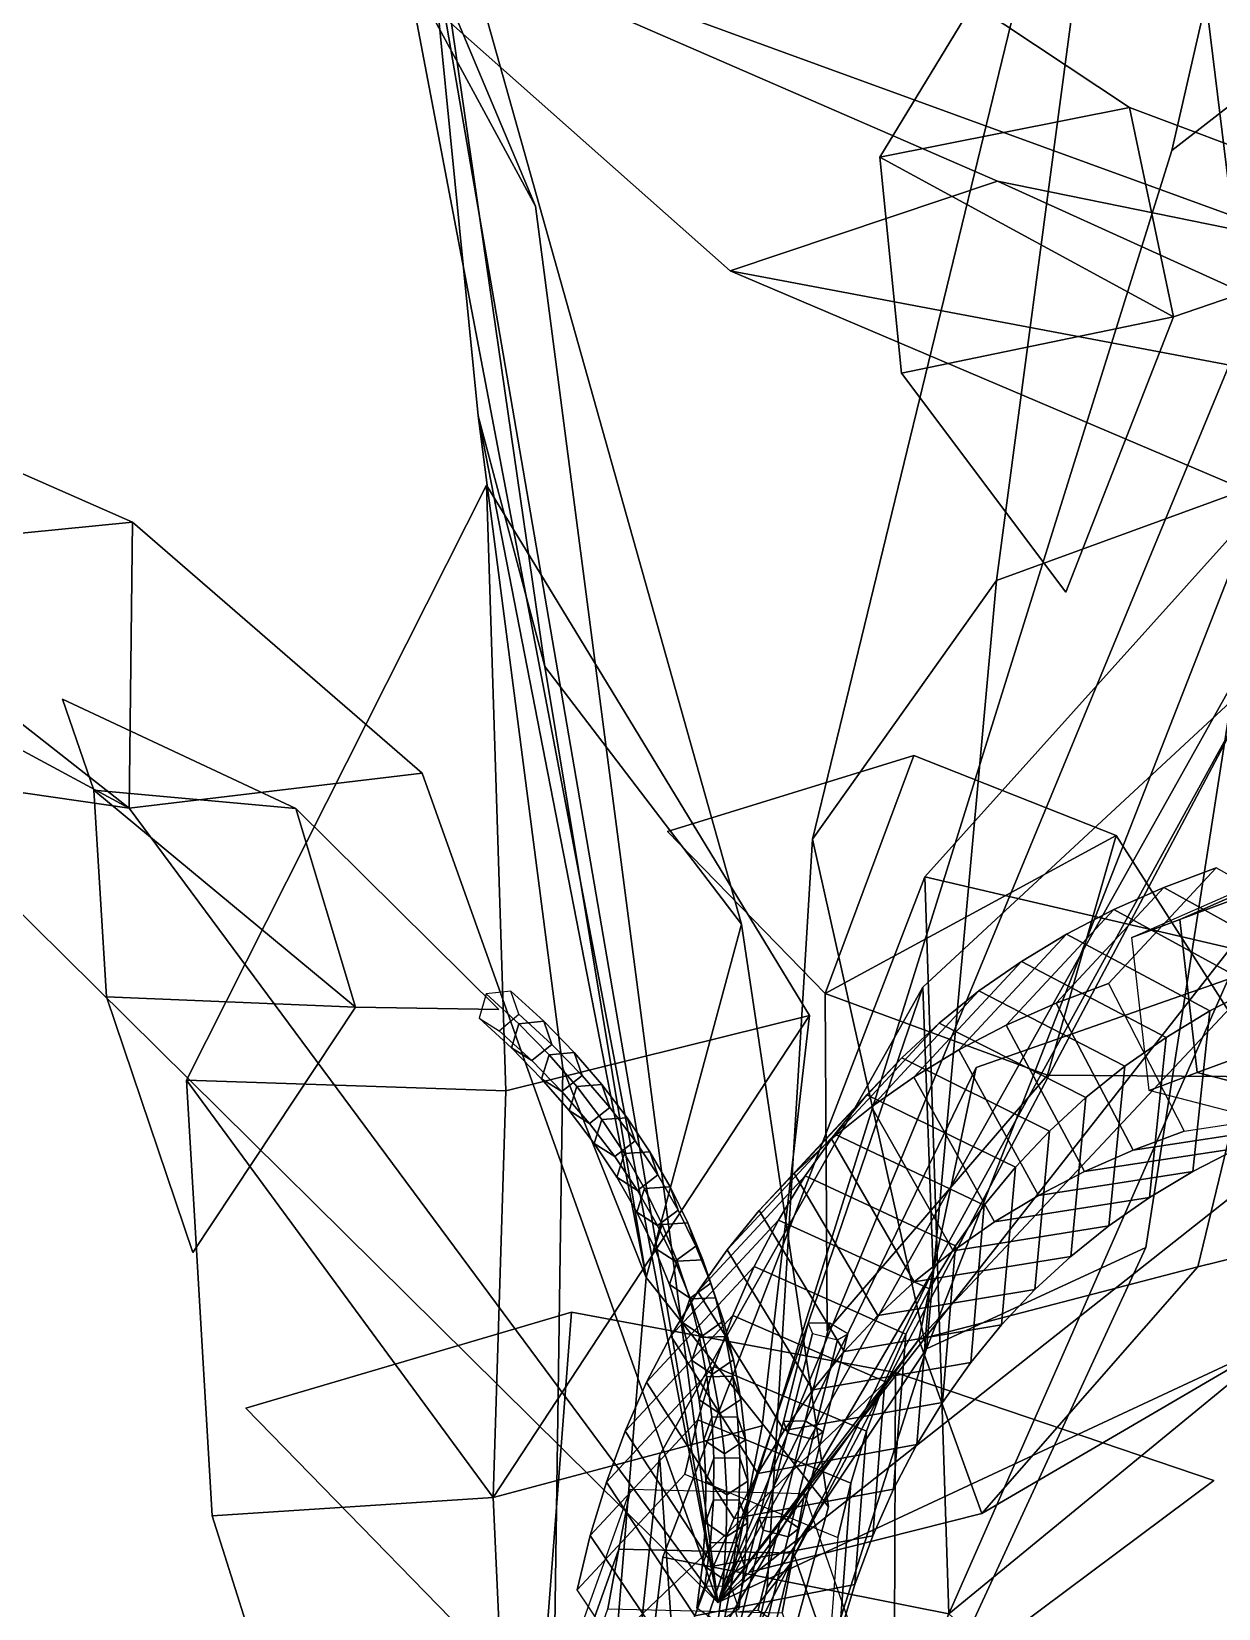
# Model space of a CAD drawing. Header units: metres. Extents: x -366 to 149, y -229 to 234.
# Drawn here: x -35.89 to -17.4, y 2.64 to 27.22 of the extents above; entities that cross this region are included whole.
import ezdxf

# ---------------------------------------------------------------- set-up
doc = ezdxf.new("R2010")
doc.units = ezdxf.units.M

msp = doc.modelspace()

# ---------------------------------------------------------------- linework, layer by layer
at = {"layer": 'coral-li_Intrnd', "color": 3}
for points in [[(-15.9591, 14.2786, 434.8127), (-15.2111, 14.5579, 436.7213), (-17.2511, 13.6602, 437.6522), (-17.9991, 13.3809, 435.7436)], [(-16.707, 13.9993, 432.9041), (-15.9591, 14.2786, 434.8127), (-17.9991, 13.3809, 435.7436), (-18.7471, 13.1015, 433.8351)], [(-18.2509, 13.8795, 431.0791), (-17.4349, 14.1848, 433.1622), (-19.1112, 12.3807, 434.0833), (-19.9273, 12.07551, 432.0001)], [(-16.055, 12.6621, 430.4622), (-15.2603, 12.9587, 432.4894), (-17.4349, 14.1848, 433.1622), (-18.2509, 13.8795, 431.0791)], [(-19.02907, 13.5348, 428.9875), (-18.2509, 13.8795, 431.0791), (-19.9273, 12.07551, 432.0001), (-20.7054, 11.7307, 429.9086)], [(-16.8127, 12.3271, 428.4268), (-16.055, 12.6621, 430.4622), (-18.2509, 13.8795, 431.0791), (-19.02907, 13.5348, 428.9875)], [(-19.7687, 13.1507, 426.8889), (-19.02907, 13.5348, 428.9875), (-20.7054, 11.7307, 429.9086), (-21.445, 11.3466, 427.81)], [(-17.5331, 11.9538, 426.3845), (-16.8127, 12.3271, 428.4268), (-19.02907, 13.5348, 428.9875), (-19.7687, 13.1507, 426.8889)], [(-17.9991, 13.3809, 435.7436), (-17.2511, 13.6602, 437.6522), (-16.9853, 11.272, 437.8976), (-17.7333, 10.9926, 435.989)], [(-18.7471, 13.1015, 433.8351), (-17.9991, 13.3809, 435.7436), (-17.7333, 10.9926, 435.989), (-18.4813, 10.7133, 434.0804)], [(-20.4695, 12.7275, 424.7845), (-19.7687, 13.1507, 426.8889), (-21.445, 11.3466, 427.81), (-22.1458, 10.9234, 425.7056)], [(-18.2156, 11.5425, 424.3365), (-17.5331, 11.9538, 426.3845), (-19.7687, 13.1507, 426.8889), (-20.4695, 12.7275, 424.7845)], [(-21.131, 12.2655, 422.6756), (-20.4695, 12.7275, 424.7845), (-22.1458, 10.9234, 425.7056), (-22.8073, 10.4615, 423.5966)], [(-18.8599, 11.09344, 422.2841), (-18.2156, 11.5425, 424.3365), (-20.4695, 12.7275, 424.7845), (-21.131, 12.2655, 422.6756)], [(-19.9273, 12.07551, 432.0001), (-19.1112, 12.3807, 434.0833), (-17.9323, 10.08308, 433.9575), (-18.727, 9.7865, 431.9302)], [(-17.8012, 9.4513, 426.9766), (-17.09275, 9.8179, 428.9843), (-16.8127, 12.3271, 428.4268), (-17.5331, 11.9538, 426.3845)], [(-21.7528, 11.765, 420.5634), (-21.131, 12.2655, 422.6756), (-22.8073, 10.4615, 423.5966), (-23.4292, 9.9609, 421.4844)], [(-19.4656, 10.6068, 420.2285), (-18.8599, 11.09344, 422.2841), (-21.131, 12.2655, 422.6756), (-21.7528, 11.765, 420.5634)], [(-20.7054, 11.7307, 429.9086), (-19.9273, 12.07551, 432.0001), (-18.727, 9.7865, 431.9302), (-19.4847, 9.4515, 429.8948)], [(-18.4725, 9.04731, 424.9633), (-17.8012, 9.4513, 426.9766), (-17.5331, 11.9538, 426.3845), (-18.2156, 11.5425, 424.3365)], [(-22.3346, 11.2262, 418.4491), (-21.7528, 11.765, 420.5634), (-23.4292, 9.9609, 421.4844), (-24.01099, 9.4222, 419.3701)], [(-20.03238, 10.08298, 418.1709), (-19.4656, 10.6068, 420.2285), (-21.7528, 11.765, 420.5634), (-22.3346, 11.2262, 418.4491)], [(-21.445, 11.3466, 427.81), (-20.7054, 11.7307, 429.9086), (-19.4847, 9.4515, 429.8948), (-20.2051, 9.07822, 427.8525)], [(-22.1458, 10.9234, 425.7056), (-21.445, 11.3466, 427.81), (-20.2051, 9.07822, 427.8525), (-20.8876, 8.6669, 425.8046)], [(-19.1063, 8.6061, 422.9457), (-18.4725, 9.04731, 424.9633), (-18.2156, 11.5425, 424.3365), (-18.8599, 11.09344, 422.2841)], [(-22.876, 10.6495, 416.3342), (-22.3346, 11.2262, 418.4491), (-24.01099, 9.4222, 419.3701), (-24.5523, 8.8455, 417.2552)], [(-20.5597, 9.5222, 416.1126), (-20.03238, 10.08298, 418.1709), (-22.3346, 11.2262, 418.4491), (-22.876, 10.6495, 416.3342)], [(-19.7021, 8.128, 420.9249), (-19.1063, 8.6061, 422.9457), (-18.8599, 11.09344, 422.2841), (-19.4656, 10.6068, 420.2285)], [(-17.7333, 10.9926, 435.989), (-16.9853, 11.272, 437.8976), (-14.7357, 10.6902, 437.101), (-15.4837, 10.4109, 435.1925)], [(-22.8073, 10.4615, 423.5966), (-22.1458, 10.9234, 425.7056), (-20.8876, 8.6669, 425.8046), (-21.5319, 8.2178, 423.7522)], [(-18.4813, 10.7133, 434.0804), (-17.7333, 10.9926, 435.989), (-15.4837, 10.4109, 435.1925), (-16.2317, 10.1316, 433.2839)], [(-23.3766, 10.0353, 414.2198), (-22.876, 10.6495, 416.3342), (-24.5523, 8.8455, 417.2552), (-25.053, 8.2312, 415.1407)], [(-21.04753, 8.9249, 414.0548), (-20.5597, 9.5222, 416.1126), (-22.876, 10.6495, 416.3342), (-23.3766, 10.0353, 414.2198)], [(-20.2595, 7.6133, 418.9021), (-19.7021, 8.128, 420.9249), (-19.4656, 10.6068, 420.2285), (-20.03238, 10.08298, 418.1709)], [(-23.4292, 9.9609, 421.4844), (-22.8073, 10.4615, 423.5966), (-21.5319, 8.2178, 423.7522), (-22.1376, 7.7311, 421.6966)], [(-18.727, 9.7865, 431.9302), (-17.9323, 10.08308, 433.9575), (-15.5659, 10.4382, 432.9781), (-16.3475, 10.147, 430.9852)], [(-20.7783, 7.06244, 416.8786), (-20.2595, 7.6133, 418.9021), (-20.03238, 10.08298, 418.1709), (-20.5597, 9.5222, 416.1126)], [(-19.4847, 9.4515, 429.8948), (-18.727, 9.7865, 431.9302), (-16.3475, 10.147, 430.9852), (-17.09275, 9.8179, 428.9843)], [(-23.8362, 9.3838, 412.1071), (-23.3766, 10.0353, 414.2198), (-25.053, 8.2312, 415.1407), (-25.5125, 7.5797, 413.0281)], [(-24.01099, 9.4222, 419.3701), (-23.4292, 9.9609, 421.4844), (-22.1376, 7.7311, 421.6966), (-22.7043, 7.2073, 419.639)], [(-21.4953, 8.2913, 411.9988), (-21.04753, 8.9249, 414.0548), (-23.3766, 10.0353, 414.2198), (-23.8362, 9.3838, 412.1071)], [(-20.2051, 9.07822, 427.8525), (-19.4847, 9.4515, 429.8948), (-17.09275, 9.8179, 428.9843), (-17.8012, 9.4513, 426.9766)], [(-24.2545, 8.6955, 409.9976), (-23.8362, 9.3838, 412.1071), (-25.5125, 7.5797, 413.0281), (-25.9308, 6.8914, 410.9186)], [(-24.5523, 8.8455, 417.2552), (-24.01099, 9.4222, 419.3701), (-22.7043, 7.2073, 419.639), (-23.2317, 6.6466, 417.5807)], [(-21.9029, 7.622, 409.9457), (-21.4953, 8.2913, 411.9988), (-23.8362, 9.3838, 412.1071), (-24.2545, 8.6955, 409.9976)], [(-21.2582, 6.4755, 414.8556), (-20.7783, 7.06244, 416.8786), (-20.5597, 9.5222, 416.1126), (-21.04753, 8.9249, 414.0548)], [(-20.8876, 8.6669, 425.8046), (-20.2051, 9.07822, 427.8525), (-17.8012, 9.4513, 426.9766), (-18.4725, 9.04731, 424.9633)], [(-21.6988, 5.853, 412.8343), (-21.2582, 6.4755, 414.8556), (-21.04753, 8.9249, 414.0548), (-21.4953, 8.2913, 411.9988)], [(-21.5319, 8.2178, 423.7522), (-20.8876, 8.6669, 425.8046), (-18.4725, 9.04731, 424.9633), (-19.1063, 8.6061, 422.9457)], [(-24.6312, 7.9708, 407.8925), (-24.2545, 8.6955, 409.9976), (-25.9308, 6.8914, 410.9186), (-26.3076, 6.1668, 408.8135)], [(-25.053, 8.2312, 415.1407), (-24.5523, 8.8455, 417.2552), (-23.2317, 6.6466, 417.5807), (-23.7195, 6.04928, 415.5229)], [(-22.2701, 6.9172, 407.8969), (-21.9029, 7.622, 409.9457), (-24.2545, 8.6955, 409.9976), (-24.6312, 7.9708, 407.8925)], [(-22.1376, 7.7311, 421.6966), (-21.5319, 8.2178, 423.7522), (-19.1063, 8.6061, 422.9457), (-19.7021, 8.128, 420.9249)], [(-25.5125, 7.5797, 413.0281), (-25.053, 8.2312, 415.1407), (-23.7195, 6.04928, 415.5229), (-24.1673, 5.4157, 413.4669)], [(-22.7043, 7.2073, 419.639), (-22.1376, 7.7311, 421.6966), (-19.7021, 8.128, 420.9249), (-20.2595, 7.6133, 418.9021)], [(-22.09989, 5.1952, 410.816), (-21.6988, 5.853, 412.8343), (-21.4953, 8.2913, 411.9988), (-21.9029, 7.622, 409.9457)], [(-24.9662, 7.2102, 405.7929), (-24.6312, 7.9708, 407.8925), (-26.3076, 6.1668, 408.8135), (-26.6425, 5.4061, 406.714)], [(-22.5966, 6.1774, 405.8535), (-22.2701, 6.9172, 407.8969), (-24.6312, 7.9708, 407.8925), (-24.9662, 7.2102, 405.7929)], [(-22.4612, 4.5027, 408.8018), (-22.09989, 5.1952, 410.816), (-21.9029, 7.622, 409.9457), (-22.2701, 6.9172, 407.8969)], [(-25.9308, 6.8914, 410.9186), (-25.5125, 7.5797, 413.0281), (-24.1673, 5.4157, 413.4669), (-24.575, 4.7463, 411.4138)], [(-23.2317, 6.6466, 417.5807), (-22.7043, 7.2073, 419.639), (-20.2595, 7.6133, 418.9021), (-20.7783, 7.06244, 416.8786)], [(-25.2591, 6.4141, 403.7003), (-24.9662, 7.2102, 405.7929), (-26.6425, 5.4061, 406.714), (-26.9354, 4.61, 404.6213)], [(-22.8823, 5.403, 403.8169), (-22.5966, 6.1774, 405.8535), (-24.9662, 7.2102, 405.7929), (-25.2591, 6.4141, 403.7003)], [(-26.3076, 6.1668, 408.8135), (-25.9308, 6.8914, 410.9186), (-24.575, 4.7463, 411.4138), (-24.9421, 4.0416, 409.365)], [(-23.7195, 6.04928, 415.5229), (-23.2317, 6.6466, 417.5807), (-20.7783, 7.06244, 416.8786), (-21.2582, 6.4755, 414.8556)], [(-22.7825, 3.7757, 406.7929), (-22.4612, 4.5027, 408.8018), (-22.2701, 6.9172, 407.8969), (-22.5966, 6.1774, 405.8535)], [(-25.5099, 5.5829, 401.6159), (-25.2591, 6.4141, 403.7003), (-26.9354, 4.61, 404.6213), (-27.1862, 3.7788, 402.5369)], [(-23.1269, 4.5946, 401.7881), (-22.8823, 5.403, 403.8169), (-25.2591, 6.4141, 403.7003), (-25.5099, 5.5829, 401.6159)], [(-24.1673, 5.4157, 413.4669), (-23.7195, 6.04928, 415.5229), (-21.2582, 6.4755, 414.8556), (-21.6988, 5.853, 412.8343)], [(-26.6425, 5.4061, 406.714), (-26.3076, 6.1668, 408.8135), (-24.9421, 4.0416, 409.365), (-25.2686, 3.3018, 407.3216)], [(-23.06369, 3.01478, 404.7906), (-22.7825, 3.7757, 406.7929), (-22.5966, 6.1774, 405.8535), (-22.8823, 5.403, 403.8169)], [(-24.575, 4.7463, 411.4138), (-24.1673, 5.4157, 413.4669), (-21.6988, 5.853, 412.8343), (-22.09989, 5.1952, 410.816)], [(-25.7147, 4.7342, 399.5807), (-25.5099, 5.5829, 401.6159), (-27.1862, 3.7788, 402.5369), (-27.391, 2.9302, 400.5017)], [(-23.3317, 3.7459, 399.753), (-23.1269, 4.5946, 401.7881), (-25.5099, 5.5829, 401.6159), (-25.7147, 4.7342, 399.5807)], [(-26.9354, 4.61, 404.6213), (-26.6425, 5.4061, 406.714), (-25.2686, 3.3018, 407.3216), (-25.5543, 2.5274, 405.285)], [(-24.9421, 4.0416, 409.365), (-24.575, 4.7463, 411.4138), (-22.09989, 5.1952, 410.816), (-22.4612, 4.5027, 408.8018)], [(-23.3045, 2.2203, 402.7961), (-23.06369, 3.01478, 404.7906), (-22.8823, 5.403, 403.8169), (-23.1269, 4.5946, 401.7881)], [(-26.7382, 3.5673, 397.5726), (-26.5663, 4.4964, 399.7054), (-27.403, 2.1457, 400.7968), (-27.5749, 1.2166, 398.664)], [(-27.1862, 3.7788, 402.5369), (-26.9354, 4.61, 404.6213), (-25.5543, 2.5274, 405.285), (-25.7989, 1.719, 403.2562)], [(-24.02216, 3.5019, 397.3821), (-23.8502, 4.431, 399.5149), (-26.5663, 4.4964, 399.7054), (-26.7382, 3.5673, 397.5726)], [(-25.2686, 3.3018, 407.3216), (-24.9421, 4.0416, 409.365), (-22.4612, 4.5027, 408.8018), (-22.7825, 3.7757, 406.7929)], [(-23.1724, 1.0609, 398.377), (-23.00058, 1.9899, 400.5098), (-23.8502, 4.431, 399.5149), (-24.02216, 3.5019, 397.3821)], [(-23.5093, 1.3716, 400.761), (-23.3045, 2.2203, 402.7961), (-23.1269, 4.5946, 401.7881), (-23.3317, 3.7459, 399.753)], [(-27.391, 2.9302, 400.5017), (-27.1862, 3.7788, 402.5369), (-25.7989, 1.719, 403.2562), (-26.00375, 0.8703, 401.221)], [(-25.5543, 2.5274, 405.285), (-25.2686, 3.3018, 407.3216), (-22.7825, 3.7757, 406.7929), (-23.06369, 3.01478, 404.7906)], [(-26.9101, 2.6382, 395.4398), (-26.7382, 3.5673, 397.5726), (-27.5749, 1.2166, 398.664), (-27.7468, 0.2875, 396.5313)], [(-24.194, 2.5728, 395.2494), (-24.02216, 3.5019, 397.3821), (-26.7382, 3.5673, 397.5726), (-26.9101, 2.6382, 395.4398)], [(-23.3444, 0.1318, 396.2442), (-23.1724, 1.0609, 398.377), (-24.02216, 3.5019, 397.3821), (-24.194, 2.5728, 395.2494)], [(-25.7989, 1.719, 403.2562), (-25.5543, 2.5274, 405.285), (-23.06369, 3.01478, 404.7906), (-23.3045, 2.2203, 402.7961)]]:
    msp.add_3dface(points, dxfattribs=at)
at = {"layer": 'coral-li_Leaf', "color": 3}
for points in [[(-21.2236, 27.649, 263.356), (-22.6748, 25.2619, 267.5903), (-18.7849, 26.03653, 266.9818)], [(-21.2236, 27.649, 263.356), (-18.7849, 26.03653, 266.9818), (-22.6748, 25.2619, 267.5903)], [(-18.7849, 26.03653, 266.9818), (-22.6748, 25.2619, 267.5903), (-18.09978, 22.7733, 268.6992)], [(-18.7849, 26.03653, 266.9818), (-18.09978, 22.7733, 268.6992), (-22.6748, 25.2619, 267.5903)], [(-18.7849, 26.03653, 266.9818), (-18.09978, 22.7733, 268.6992), (-13.9142, 24.2087, 265.5292)], [(-18.7849, 26.03653, 266.9818), (-13.9142, 24.2087, 265.5292), (-18.09978, 22.7733, 268.6992)], [(-18.09978, 22.7733, 268.6992), (-22.6748, 25.2619, 267.5903), (-22.3358, 21.8928, 268.4518)], [(-18.09978, 22.7733, 268.6992), (-22.3358, 21.8928, 268.4518), (-22.6748, 25.2619, 267.5903)], [(-22.3358, 21.8928, 268.4518), (-19.7761, 18.483, 267.8217), (-18.09978, 22.7733, 268.6992)], [(-22.3358, 21.8928, 268.4518), (-18.09978, 22.7733, 268.6992), (-19.7761, 18.483, 267.8217)], [(-35.4057, 16.8151, 426.6384), (-34.9186, 15.3957, 431.4886), (-31.7721, 15.1104, 429.0093)], [(-35.4057, 16.8151, 426.6384), (-31.7721, 15.1104, 429.0093), (-34.9186, 15.3957, 431.4886)], [(-22.1428, 15.9362, 383.5222), (-25.9848, 14.7535, 382.1427), (-23.5246, 12.2273, 385.1335)], [(-22.1428, 15.9362, 383.5222), (-23.5246, 12.2273, 385.1335), (-25.9848, 14.7535, 382.1427)], [(-23.5246, 12.2273, 385.1335), (-18.9925, 14.6879, 384.1454), (-22.1428, 15.9362, 383.5222)], [(-23.5246, 12.2273, 385.1335), (-22.1428, 15.9362, 383.5222), (-18.9925, 14.6879, 384.1454)], [(-30.8407, 12.01308, 430.9145), (-34.9186, 15.3957, 431.4886), (-34.724, 12.1761, 432.8395)], [(-30.8407, 12.01308, 430.9145), (-34.724, 12.1761, 432.8395), (-34.9186, 15.3957, 431.4886)], [(-31.7721, 15.1104, 429.0093), (-34.9186, 15.3957, 431.4886), (-30.8407, 12.01308, 430.9145)], [(-31.7721, 15.1104, 429.0093), (-30.8407, 12.01308, 430.9145), (-34.9186, 15.3957, 431.4886)], [(-31.7721, 15.1104, 429.0093), (-30.8407, 12.01308, 430.9145), (-28.6084, 11.9758, 425.9453)], [(-31.7721, 15.1104, 429.0093), (-28.6084, 11.9758, 425.9453), (-30.8407, 12.01308, 430.9145)], [(-20.06089, 10.9526, 384.896), (-18.9925, 14.6879, 384.1454), (-23.5246, 12.2273, 385.1335)], [(-20.06089, 10.9526, 384.896), (-23.5246, 12.2273, 385.1335), (-18.9925, 14.6879, 384.1454)], [(-16.5823, 10.9251, 381.8971), (-18.9925, 14.6879, 384.1454), (-20.06089, 10.9526, 384.896)], [(-16.5823, 10.9251, 381.8971), (-20.06089, 10.9526, 384.896), (-18.9925, 14.6879, 384.1454)], [(-34.724, 12.1761, 432.8395), (-33.3749, 8.1881, 431.8997), (-30.8407, 12.01308, 430.9145)], [(-34.724, 12.1761, 432.8395), (-30.8407, 12.01308, 430.9145), (-33.3749, 8.1881, 431.8997)], [(-20.06089, 10.9526, 384.896), (-23.5246, 12.2273, 385.1335), (-23.4951, 6.9708, 384.0483)], [(-20.06089, 10.9526, 384.896), (-23.4951, 6.9708, 384.0483), (-23.5246, 12.2273, 385.1335)], [(-27.4795, 7.2614, 372.4348), (-32.5533, 5.7611, 368.9116), (-27.9536, 1.0466, 371.0191)], [(-27.4795, 7.2614, 372.4348), (-27.9536, 1.0466, 371.0191), (-32.5533, 5.7611, 368.9116)], [(-27.9536, 1.0466, 371.0191), (-22.4311, 6.3184, 372.8594), (-27.4795, 7.2614, 372.4348)], [(-27.9536, 1.0466, 371.0191), (-27.4795, 7.2614, 372.4348), (-22.4311, 6.3184, 372.8594)], [(-22.454, 0.9182, 370.438), (-22.4311, 6.3184, 372.8594), (-27.9536, 1.0466, 371.0191)], [(-22.454, 0.9182, 370.438), (-27.9536, 1.0466, 371.0191), (-22.4311, 6.3184, 372.8594)], [(-17.4708, 4.6362, 367.5168), (-22.4311, 6.3184, 372.8594), (-22.454, 0.9182, 370.438)], [(-17.4708, 4.6362, 367.5168), (-22.454, 0.9182, 370.438), (-22.4311, 6.3184, 372.8594)]]:
    msp.add_3dface(points, dxfattribs=at)
at = {"layer": 'coral-li_Mrstm', "color": 3}
for points in [[(-18.1243, 25.3629, 433.9338), (-14.5645, 40.9372, 450.228), (-14.7745, 27.9715, 432.1538)], [(-18.1243, 25.3629, 433.9338), (-14.7745, 27.9715, 432.1538), (-14.5645, 40.9372, 450.228)], [(-28.04117, 24.4963, 435.1106), (-33.3064, 37.02159, 453.4444), (-30.0474, 28.2133, 433.2795)], [(-28.04117, 24.4963, 435.1106), (-30.0474, 28.2133, 433.2795), (-33.3064, 37.02159, 453.4444)], [(-23.7263, 14.6323, 423.9002), (-18.5835, 35.7713, 450.2134), (-20.8565, 18.6616, 422.5858)], [(-23.7263, 14.6323, 423.9002), (-20.8565, 18.6616, 422.5858), (-18.5835, 35.7713, 450.2134)], [(-20.8565, 18.6616, 422.5858), (-18.5835, 35.7713, 450.2134), (-16.6714, 20.1926, 420.068)], [(-20.8565, 18.6616, 422.5858), (-16.6714, 20.1926, 420.068), (-18.5835, 35.7713, 450.2134)], [(2.02749, 19.4655, 244.4301), (-19.3225, 35.5535, 275.6458), (-17.9007, 32.5984, 278.8769)], [(2.02749, 19.4655, 244.4301), (-17.9007, 32.5984, 278.8769), (-19.3225, 35.5535, 275.6458)], [(-17.9007, 32.5984, 278.8769), (-17.03276, 28.2797, 279.8291), (2.02749, 19.4655, 244.4301)], [(-17.9007, 32.5984, 278.8769), (2.02749, 19.4655, 244.4301), (-17.03276, 28.2797, 279.8291)], [(-24.8278, 13.3052, 424.5671), (-29.9533, 31.541, 452.9726), (-27.8916, 17.3205, 423.7371)], [(-24.8278, 13.3052, 424.5671), (-27.8916, 17.3205, 423.7371), (-29.9533, 31.541, 452.9726)], [(-27.8916, 17.3205, 423.7371), (-29.9533, 31.541, 452.9726), (-28.9302, 21.232, 420.6034)], [(-27.8916, 17.3205, 423.7371), (-28.9302, 21.232, 420.6034), (-29.9533, 31.541, 452.9726)], [(-30.0474, 28.2133, 433.2795), (-30.06992, 31.08226, 429.8038), (-25.1971, 2.7362, 400.3618)], [(-30.0474, 28.2133, 433.2795), (-25.1971, 2.7362, 400.3618), (-30.06992, 31.08226, 429.8038)], [(-25.00515, 23.4892, 301.9806), (-32.1071, 29.7935, 334.7755), (-20.8398, 24.8868, 304.6066)], [(-25.00515, 23.4892, 301.9806), (-20.8398, 24.8868, 304.6066), (-32.1071, 29.7935, 334.7755)], [(-20.8398, 24.8868, 304.6066), (-32.1071, 29.7935, 334.7755), (-15.901, 23.8768, 305.4933)], [(-20.8398, 24.8868, 304.6066), (-15.901, 23.8768, 305.4933), (-32.1071, 29.7935, 334.7755)], [(-25.1971, 2.7362, 400.3618), (-28.04117, 24.4963, 435.1106), (-30.0474, 28.2133, 433.2795)], [(-25.1971, 2.7362, 400.3618), (-30.0474, 28.2133, 433.2795), (-28.04117, 24.4963, 435.1106)], [(-14.7745, 27.9715, 432.1538), (-11.05286, 28.00321, 429.6123), (-25.1971, 2.7362, 400.3618)], [(-14.7745, 27.9715, 432.1538), (-25.1971, 2.7362, 400.3618), (-11.05286, 28.00321, 429.6123)], [(-25.1971, 2.7362, 400.3618), (-18.1243, 25.3629, 433.9338), (-14.7745, 27.9715, 432.1538)], [(-25.1971, 2.7362, 400.3618), (-14.7745, 27.9715, 432.1538), (-18.1243, 25.3629, 433.9338)], [(-21.9765, 14.04565, 424.0147), (-10.301, 27.03453, 453.3517), (-17.05013, 12.8942, 424.7914)], [(-21.9765, 14.04565, 424.0147), (-17.05013, 12.8942, 424.7914), (-10.301, 27.03453, 453.3517)], [(-34.3154, 19.5724, 461.127), (-47.07829, 25.1953, 492.2908), (-39.4077, 19.06614, 461.2298)], [(-34.3154, 19.5724, 461.127), (-39.4077, 19.06614, 461.2298), (-47.07829, 25.1953, 492.2908)], [(-25.00515, 23.4892, 301.9806), (-20.8398, 24.8868, 304.6066), (-12.6004, 21.1441, 283.6652)], [(-25.00515, 23.4892, 301.9806), (-12.6004, 21.1441, 283.6652), (-20.8398, 24.8868, 304.6066)], [(-12.6004, 21.1441, 283.6652), (-20.8398, 24.8868, 304.6066), (-15.901, 23.8768, 305.4933)], [(-12.6004, 21.1441, 283.6652), (-15.901, 23.8768, 305.4933), (-20.8398, 24.8868, 304.6066)], [(-16.2599, 19.7681, 281.2343), (-25.00515, 23.4892, 301.9806), (-12.6004, 21.1441, 283.6652)], [(-16.2599, 19.7681, 281.2343), (-12.6004, 21.1441, 283.6652), (-25.00515, 23.4892, 301.9806)], [(-26.3127, 7.8009, 403.0653), (-27.8916, 17.3205, 423.7371), (-28.9302, 21.232, 420.6034)], [(-26.3127, 7.8009, 403.0653), (-28.9302, 21.232, 420.6034), (-27.8916, 17.3205, 423.7371)], [(-26.3127, 7.8009, 403.0653), (-28.9302, 21.232, 420.6034), (-27.6156, 11.06131, 400.2397)], [(-26.3127, 7.8009, 403.0653), (-27.6156, 11.06131, 400.2397), (-28.9302, 21.232, 420.6034)], [(-34.3701, 15.1168, 439.3331), (-39.4077, 19.06614, 461.2298), (-43.7882, 20.1957, 458.8353)], [(-34.3701, 15.1168, 439.3331), (-43.7882, 20.1957, 458.8353), (-39.4077, 19.06614, 461.2298)], [(-34.3701, 15.1168, 439.3331), (-43.7882, 20.1957, 458.8353), (-38.2853, 15.6836, 437.174)], [(-34.3701, 15.1168, 439.3331), (-38.2853, 15.6836, 437.174), (-43.7882, 20.1957, 458.8353)], [(-21.9497, 6.6872, 403.1988), (-20.8565, 18.6616, 422.5858), (-16.6714, 20.1926, 420.068)], [(-21.9497, 6.6872, 403.1988), (-16.6714, 20.1926, 420.068), (-20.8565, 18.6616, 422.5858)], [(-21.9497, 6.6872, 403.1988), (-16.6714, 20.1926, 420.068), (-18.5291, 8.2658, 400.7251)], [(-21.9497, 6.6872, 403.1988), (-18.5291, 8.2658, 400.7251), (-16.6714, 20.1926, 420.068)], [(-28.4988, 10.7118, 426.6649), (-28.8037, 20.1503, 457.842), (-33.4754, 10.8781, 425.4801)], [(-28.4988, 10.7118, 426.6649), (-33.4754, 10.8781, 425.4801), (-28.8037, 20.1503, 457.842)], [(-23.769, 11.886, 425.1), (-28.8037, 20.1503, 457.842), (-28.4988, 10.7118, 426.6649)], [(-23.769, 11.886, 425.1), (-28.4988, 10.7118, 426.6649), (-28.8037, 20.1503, 457.842)], [(-34.3154, 19.5724, 461.127), (-39.4077, 19.06614, 461.2298), (-34.3701, 15.1168, 439.3331)], [(-34.3154, 19.5724, 461.127), (-34.3701, 15.1168, 439.3331), (-39.4077, 19.06614, 461.2298)], [(-29.8041, 15.6578, 439.103), (-34.3154, 19.5724, 461.127), (-34.3701, 15.1168, 439.3331)], [(-29.8041, 15.6578, 439.103), (-34.3701, 15.1168, 439.3331), (-34.3154, 19.5724, 461.127)], [(-23.7263, 14.6323, 423.9002), (-20.8565, 18.6616, 422.5858), (-21.9497, 6.6872, 403.1988)], [(-23.7263, 14.6323, 423.9002), (-21.9497, 6.6872, 403.1988), (-20.8565, 18.6616, 422.5858)], [(-24.8278, 13.3052, 424.5671), (-27.8916, 17.3205, 423.7371), (-26.3127, 7.8009, 403.0653)], [(-24.8278, 13.3052, 424.5671), (-26.3127, 7.8009, 403.0653), (-27.8916, 17.3205, 423.7371)], [(-21.8446, 7.9067, 427.3506), (-16.7128, 17.2344, 458.1377), (-24.06819, 3.3431, 428.0043)], [(-21.8446, 7.9067, 427.3506), (-24.06819, 3.3431, 428.0043), (-16.7128, 17.2344, 458.1377)], [(-22.00336, 12.3227, 424.7674), (-16.7128, 17.2344, 458.1377), (-21.8446, 7.9067, 427.3506)], [(-22.00336, 12.3227, 424.7674), (-21.8446, 7.9067, 427.3506), (-16.7128, 17.2344, 458.1377)], [(-25.1971, 2.7362, 400.3618), (-13.997, 17.03917, 437.2271), (-10.02568, 14.7314, 437.5388)], [(-25.1971, 2.7362, 400.3618), (-10.02568, 14.7314, 437.5388), (-13.997, 17.03917, 437.2271)], [(-34.3701, 15.1168, 439.3331), (-38.2853, 15.6836, 437.174), (-25.1971, 2.7362, 400.3618)], [(-34.3701, 15.1168, 439.3331), (-25.1971, 2.7362, 400.3618), (-38.2853, 15.6836, 437.174)], [(-25.1971, 2.7362, 400.3618), (-29.8041, 15.6578, 439.103), (-34.3701, 15.1168, 439.3331)], [(-25.1971, 2.7362, 400.3618), (-34.3701, 15.1168, 439.3331), (-29.8041, 15.6578, 439.103)], [(-10.02568, 14.7314, 437.5388), (-7.9726, 10.7757, 436.8687), (-25.1971, 2.7362, 400.3618)], [(-10.02568, 14.7314, 437.5388), (-25.1971, 2.7362, 400.3618), (-7.9726, 10.7757, 436.8687)], [(-24.4275, 2.9668, 404.3003), (-23.7263, 14.6323, 423.9002), (-21.9497, 6.6872, 403.1988)], [(-24.4275, 2.9668, 404.3003), (-21.9497, 6.6872, 403.1988), (-23.7263, 14.6323, 423.9002)], [(-26.05544, 3.4409, 404.2249), (-21.9765, 14.04565, 424.0147), (-21.5985, 2.5594, 404.9686)], [(-26.05544, 3.4409, 404.2249), (-21.5985, 2.5594, 404.9686), (-21.9765, 14.04565, 424.0147)], [(-21.9765, 14.04565, 424.0147), (-17.05013, 12.8942, 424.7914), (-21.5985, 2.5594, 404.9686)], [(-21.9765, 14.04565, 424.0147), (-21.5985, 2.5594, 404.9686), (-17.05013, 12.8942, 424.7914)], [(-23.4768, 4.226, 403.6751), (-24.8278, 13.3052, 424.5671), (-26.3127, 7.8009, 403.0653)], [(-23.4768, 4.226, 403.6751), (-26.3127, 7.8009, 403.0653), (-24.8278, 13.3052, 424.5671)], [(-21.5985, 2.5594, 404.9686), (-17.05013, 12.8942, 424.7914), (-13.5259, 9.1867, 424.6089)], [(-21.5985, 2.5594, 404.9686), (-13.5259, 9.1867, 424.6089), (-17.05013, 12.8942, 424.7914)], [(-21.1741, 11.07545, 440.4036), (-16.578, 12.6854, 462.6974), (-22.06701, 6.8322, 441.9504)], [(-21.1741, 11.07545, 440.4036), (-22.06701, 6.8322, 441.9504), (-16.578, 12.6854, 462.6974)], [(-16.578, 12.6854, 462.6974), (-17.7213, 7.9665, 464.317), (-22.06701, 6.8322, 441.9504)], [(-16.578, 12.6854, 462.6974), (-22.06701, 6.8322, 441.9504), (-17.7213, 7.9665, 464.317)], [(-16.578, 12.6854, 462.6974), (-12.1704, 9.3321, 496.3875), (-17.7213, 7.9665, 464.317)], [(-16.578, 12.6854, 462.6974), (-17.7213, 7.9665, 464.317), (-12.1704, 9.3321, 496.3875)], [(-26.106, 5.02401, 403.5394), (-22.00336, 12.3227, 424.7674), (-25.8325, 1.1069, 405.9427)], [(-26.106, 5.02401, 403.5394), (-25.8325, 1.1069, 405.9427), (-22.00336, 12.3227, 424.7674)], [(-22.00336, 12.3227, 424.7674), (-21.8446, 7.9067, 427.3506), (-25.8325, 1.1069, 405.9427)], [(-22.00336, 12.3227, 424.7674), (-25.8325, 1.1069, 405.9427), (-21.8446, 7.9067, 427.3506)], [(-24.5082, 5.4901, 403.2075), (-23.769, 11.886, 425.1), (-28.6987, 4.3718, 404.7514)], [(-24.5082, 5.4901, 403.2075), (-28.6987, 4.3718, 404.7514), (-23.769, 11.886, 425.1)], [(-23.769, 11.886, 425.1), (-28.4988, 10.7118, 426.6649), (-28.6987, 4.3718, 404.7514)], [(-23.769, 11.886, 425.1), (-28.6987, 4.3718, 404.7514), (-28.4988, 10.7118, 426.6649)], [(-26.3127, 7.8009, 403.0653), (-27.6156, 11.06131, 400.2397), (-27.9477, -12.1292, 366.2373)], [(-26.3127, 7.8009, 403.0653), (-27.9477, -12.1292, 366.2373), (-27.6156, 11.06131, 400.2397)], [(-25.1971, 2.7362, 400.3618), (-21.1741, 11.07545, 440.4036), (-22.06701, 6.8322, 441.9504)], [(-25.1971, 2.7362, 400.3618), (-22.06701, 6.8322, 441.9504), (-21.1741, 11.07545, 440.4036)], [(-28.6987, 4.3718, 404.7514), (-28.4988, 10.7118, 426.6649), (-33.4754, 10.8781, 425.4801)], [(-28.6987, 4.3718, 404.7514), (-33.4754, 10.8781, 425.4801), (-28.4988, 10.7118, 426.6649)], [(-28.6987, 4.3718, 404.7514), (-33.4754, 10.8781, 425.4801), (-33.07632, 4.08382, 403.7194)], [(-28.6987, 4.3718, 404.7514), (-33.07632, 4.08382, 403.7194), (-33.4754, 10.8781, 425.4801)], [(-21.5985, 2.5594, 404.9686), (-13.5259, 9.1867, 424.6089), (-18.2894, -0.4654, 404.5093)], [(-21.5985, 2.5594, 404.9686), (-18.2894, -0.4654, 404.5093), (-13.5259, 9.1867, 424.6089)], [(-17.7213, 7.9665, 464.317), (-12.1704, 9.3321, 496.3875), (-21.08601, 4.1218, 464.0076)], [(-17.7213, 7.9665, 464.317), (-21.08601, 4.1218, 464.0076), (-12.1704, 9.3321, 496.3875)], [(-21.9497, 6.6872, 403.1988), (-18.5291, 8.2658, 400.7251), (-27.9477, -12.1292, 366.2373)], [(-21.9497, 6.6872, 403.1988), (-27.9477, -12.1292, 366.2373), (-18.5291, 8.2658, 400.7251)], [(-25.8325, 1.1069, 405.9427), (-21.8446, 7.9067, 427.3506), (-24.06819, 3.3431, 428.0043)], [(-25.8325, 1.1069, 405.9427), (-24.06819, 3.3431, 428.0043), (-21.8446, 7.9067, 427.3506)], [(-22.06701, 6.8322, 441.9504), (-17.7213, 7.9665, 464.317), (-21.08601, 4.1218, 464.0076)], [(-22.06701, 6.8322, 441.9504), (-21.08601, 4.1218, 464.0076), (-17.7213, 7.9665, 464.317)], [(-27.9477, -12.1292, 366.2373), (-23.4768, 4.226, 403.6751), (-26.3127, 7.8009, 403.0653)], [(-27.9477, -12.1292, 366.2373), (-26.3127, 7.8009, 403.0653), (-23.4768, 4.226, 403.6751)], [(-27.9477, -12.1292, 366.2373), (-24.4275, 2.9668, 404.3003), (-21.9497, 6.6872, 403.1988)], [(-27.9477, -12.1292, 366.2373), (-21.9497, 6.6872, 403.1988), (-24.4275, 2.9668, 404.3003)], [(-22.06701, 6.8322, 441.9504), (-24.7067, 3.2054, 441.5154), (-25.1971, 2.7362, 400.3618)], [(-22.06701, 6.8322, 441.9504), (-25.1971, 2.7362, 400.3618), (-24.7067, 3.2054, 441.5154)], [(-22.06701, 6.8322, 441.9504), (-21.08601, 4.1218, 464.0076), (-24.7067, 3.2054, 441.5154)], [(-22.06701, 6.8322, 441.9504), (-24.7067, 3.2054, 441.5154), (-21.08601, 4.1218, 464.0076)], [(-27.9477, -12.1292, 366.2373), (-24.5082, 5.4901, 403.2075), (-28.6987, 4.3718, 404.7514)], [(-27.9477, -12.1292, 366.2373), (-28.6987, 4.3718, 404.7514), (-24.5082, 5.4901, 403.2075)], [(-27.9477, -12.1292, 366.2373), (-26.106, 5.02401, 403.5394), (-25.8325, 1.1069, 405.9427)], [(-27.9477, -12.1292, 366.2373), (-25.8325, 1.1069, 405.9427), (-26.106, 5.02401, 403.5394)], [(-73.8306, 0.2917, 258.8369), (-72.09777, 4.404, 259.4674), (-34.3975, -4.2425, 245.3961)], [(-73.8306, 0.2917, 258.8369), (-34.3975, -4.2425, 245.3961), (-72.09777, 4.404, 259.4674)], [(-28.6987, 4.3718, 404.7514), (-33.07632, 4.08382, 403.7194), (-27.9477, -12.1292, 366.2373)], [(-28.6987, 4.3718, 404.7514), (-27.9477, -12.1292, 366.2373), (-33.07632, 4.08382, 403.7194)], [(-27.9477, -12.1292, 366.2373), (-26.05544, 3.4409, 404.2249), (-21.5985, 2.5594, 404.9686)], [(-27.9477, -12.1292, 366.2373), (-21.5985, 2.5594, 404.9686), (-26.05544, 3.4409, 404.2249)], [(-25.8325, 1.1069, 405.9427), (-24.06819, 3.3431, 428.0043), (-27.4157, -3.0891, 406.3878)], [(-25.8325, 1.1069, 405.9427), (-27.4157, -3.0891, 406.3878), (-24.06819, 3.3431, 428.0043)]]:
    msp.add_3dface(points, dxfattribs=at)
at = {"layer": 'coral-li_Petiole', "color": 3}
for points in [[(-28.2977, 11.7552, 424.2315), (-28.8058, 12.2213, 425.8092), (-28.9189, 11.8429, 425.8846), (-28.4126, 11.3784, 424.3122)], [(-27.911, 11.7939, 424.3344), (-28.4217, 12.2627, 425.9206), (-28.8058, 12.2213, 425.8092), (-28.2977, 11.7552, 424.2315)], [(-27.7855, 11.4336, 424.4812), (-28.2962, 11.9023, 426.0675), (-28.4217, 12.2627, 425.9206), (-27.911, 11.7939, 424.3344)], [(-28.4126, 11.3784, 424.3122), (-28.9189, 11.8429, 425.8846), (-28.6058, 11.6469, 426.0433), (-28.09785, 11.1807, 424.4656)], [(-28.09785, 11.1807, 424.4656), (-28.6058, 11.6469, 426.0433), (-28.2962, 11.9023, 426.0675), (-27.7855, 11.4336, 424.4812)], [(-27.8281, 11.2728, 422.6469), (-28.2977, 11.7552, 424.2315), (-28.4126, 11.3784, 424.3122), (-27.9444, 10.8976, 422.7329)], [(-27.4389, 11.3089, 422.741), (-27.911, 11.7939, 424.3344), (-28.2977, 11.7552, 424.2315), (-27.8281, 11.2728, 422.6469)], [(-27.3134, 10.9485, 422.8879), (-27.7855, 11.4336, 424.4812), (-27.911, 11.7939, 424.3344), (-27.4389, 11.3089, 422.741)], [(-27.9444, 10.8976, 422.7329), (-28.4126, 11.3784, 424.3122), (-28.09785, 11.1807, 424.4656), (-27.6282, 10.6984, 422.881)], [(-27.6282, 10.6984, 422.881), (-28.09785, 11.1807, 424.4656), (-27.7855, 11.4336, 424.4812), (-27.3134, 10.9485, 422.8879)], [(-27.0057, 10.8078, 421.1416), (-27.4389, 11.3089, 422.741), (-27.8281, 11.2728, 422.6469), (-27.3971, 10.7745, 421.0562)], [(-26.8802, 10.4474, 421.2885), (-27.3134, 10.9485, 422.8879), (-27.4389, 11.3089, 422.741), (-27.0057, 10.8078, 421.1416)], [(-27.3971, 10.7745, 421.0562), (-27.8281, 11.2728, 422.6469), (-27.9444, 10.8976, 422.7329), (-27.5148, 10.401, 421.1475)], [(-27.5148, 10.401, 421.1475), (-27.9444, 10.8976, 422.7329), (-27.6282, 10.6984, 422.881), (-27.1972, 10.2, 421.2903)], [(-27.1972, 10.2, 421.2903), (-27.6282, 10.6984, 422.881), (-27.3134, 10.9485, 422.8879), (-26.8802, 10.4474, 421.2885)], [(-27.00514, 10.2605, 419.4604), (-27.3971, 10.7745, 421.0562), (-27.5148, 10.401, 421.1475), (-27.124, 9.8888, 419.5571)], [(-26.6116, 10.291, 419.5371), (-27.0057, 10.8078, 421.1416), (-27.3971, 10.7745, 421.0562), (-27.00514, 10.2605, 419.4604)], [(-26.4861, 9.9306, 419.684), (-26.8802, 10.4474, 421.2885), (-27.0057, 10.8078, 421.1416), (-26.6116, 10.291, 419.5371)], [(-27.124, 9.8888, 419.5571), (-27.5148, 10.401, 421.1475), (-27.1972, 10.2, 421.2903), (-26.8051, 9.6861, 419.6945)], [(-26.8051, 9.6861, 419.6945), (-27.1972, 10.2, 421.2903), (-26.8802, 10.4474, 421.2885), (-26.4861, 9.9306, 419.684)], [(-26.6522, 9.7313, 417.8604), (-27.00514, 10.2605, 419.4604), (-27.124, 9.8888, 419.5571), (-26.7723, 9.3614, 417.9626)], [(-26.2569, 9.7588, 417.9284), (-26.6116, 10.291, 419.5371), (-27.00514, 10.2605, 419.4604), (-26.6522, 9.7313, 417.8604)], [(-26.1314, 9.3984, 418.0753), (-26.4861, 9.9306, 419.684), (-26.6116, 10.291, 419.5371), (-26.2569, 9.7588, 417.9284)], [(-26.7723, 9.3614, 417.9626), (-27.124, 9.8888, 419.5571), (-26.8051, 9.6861, 419.6945), (-26.4523, 9.1569, 418.0946)], [(-26.4523, 9.1569, 418.0946), (-26.8051, 9.6861, 419.6945), (-26.4861, 9.9306, 419.684), (-26.1314, 9.3984, 418.0753)], [(-26.3387, 9.187, 416.2574), (-26.6522, 9.7313, 417.8604), (-26.7723, 9.3614, 417.9626), (-26.4598, 8.819, 416.3648)], [(-25.9418, 9.2116, 416.3165), (-26.2569, 9.7588, 417.9284), (-26.6522, 9.7313, 417.8604), (-26.3387, 9.187, 416.2574)], [(-25.8163, 8.8512, 416.4634), (-26.1314, 9.3984, 418.0753), (-26.2569, 9.7588, 417.9284), (-25.9418, 9.2116, 416.3165)], [(-26.4598, 8.819, 416.3648), (-26.7723, 9.3614, 417.9626), (-26.4523, 9.1569, 418.0946), (-26.1388, 8.6126, 416.4915)], [(-26.1388, 8.6126, 416.4915), (-26.4523, 9.1569, 418.0946), (-26.1314, 9.3984, 418.0753), (-25.8163, 8.8512, 416.4634)], [(-26.06483, 8.6281, 414.6521), (-26.3387, 9.187, 416.2574), (-26.4598, 8.819, 416.3648), (-26.1867, 8.262, 414.765)], [(-25.6665, 8.6495, 414.7025), (-25.9418, 9.2116, 416.3165), (-26.3387, 9.187, 416.2574), (-26.06483, 8.6281, 414.6521)], [(-25.541, 8.2892, 414.8494), (-25.8163, 8.8512, 416.4634), (-25.9418, 9.2116, 416.3165), (-25.6665, 8.6495, 414.7025)], [(-25.8648, 8.05373, 414.8862), (-26.1388, 8.6126, 416.4915), (-25.8163, 8.8512, 416.4634), (-25.541, 8.2892, 414.8494)], [(-26.1867, 8.262, 414.765), (-26.4598, 8.819, 416.3648), (-26.1388, 8.6126, 416.4915), (-25.8648, 8.05373, 414.8862)], [(-25.8306, 8.05492, 413.0455), (-26.06483, 8.6281, 414.6521), (-26.1867, 8.262, 414.765), (-25.9532, 7.6907, 413.1638)], [(-25.4311, 8.07317, 413.0872), (-25.6665, 8.6495, 414.7025), (-26.06483, 8.6281, 414.6521), (-25.8306, 8.05492, 413.0455)], [(-25.3057, 7.7127, 413.234), (-25.541, 8.2892, 414.8494), (-25.6665, 8.6495, 414.7025), (-25.4311, 8.07317, 413.0872)], [(-25.9532, 7.6907, 413.1638), (-26.1867, 8.262, 414.765), (-25.8648, 8.05373, 414.8862), (-25.6306, 7.4804, 413.2796)], [(-25.6306, 7.4804, 413.2796), (-25.8648, 8.05373, 414.8862), (-25.541, 8.2892, 414.8494), (-25.3057, 7.7127, 413.234)], [(-25.6363, 7.4676, 411.4387), (-25.8306, 8.05492, 413.0455), (-25.9532, 7.6907, 413.1638), (-25.7595, 7.1054, 411.5624)], [(-25.2358, 7.4826, 411.4716), (-25.4311, 8.07317, 413.0872), (-25.8306, 8.05492, 413.0455), (-25.6363, 7.4676, 411.4387)], [(-25.1104, 7.1223, 411.6185), (-25.3057, 7.7127, 413.234), (-25.4311, 8.07317, 413.0872), (-25.2358, 7.4826, 411.4716)], [(-25.7595, 7.1054, 411.5624), (-25.9532, 7.6907, 413.1638), (-25.6306, 7.4804, 413.2796), (-25.4363, 6.8932, 411.6729)], [(-25.4363, 6.8932, 411.6729), (-25.6306, 7.4804, 413.2796), (-25.3057, 7.7127, 413.234), (-25.1104, 7.1223, 411.6185)], [(-25.4819, 6.8668, 409.8326), (-25.6363, 7.4676, 411.4387), (-25.7595, 7.1054, 411.5624), (-25.6056, 6.5066, 409.9617)], [(-25.0808, 6.8784, 409.8567), (-25.2358, 7.4826, 411.4716), (-25.6363, 7.4676, 411.4387), (-25.4819, 6.8668, 409.8326)], [(-24.9553, 6.5181, 410.0036), (-25.1104, 7.1223, 411.6185), (-25.2358, 7.4826, 411.4716), (-25.0808, 6.8784, 409.8567)], [(-25.6056, 6.5066, 409.9617), (-25.7595, 7.1054, 411.5624), (-25.4363, 6.8932, 411.6729), (-25.282, 6.2923, 410.0668)], [(-25.282, 6.2923, 410.0668), (-25.4363, 6.8932, 411.6729), (-25.1104, 7.1223, 411.6185), (-24.9553, 6.5181, 410.0036)], [(-23.8367, 5.5646, 383.1261), (-23.4533, 7.08615, 383.7332), (-23.7921, 7.08951, 383.9386), (-24.178, 5.5578, 383.3271)], [(-24.178, 5.5578, 383.3271), (-23.7921, 7.08951, 383.9386), (-23.7232, 6.9299, 384.2946), (-24.1133, 5.3817, 383.676)], [(-24.1133, 5.3817, 383.676), (-23.7232, 6.9299, 384.2946), (-23.3342, 6.8264, 384.3083), (-23.7242, 5.2782, 383.6897)], [(-23.5578, 5.3928, 383.3489), (-23.1719, 6.9245, 383.9604), (-23.4533, 7.08615, 383.7332), (-23.8367, 5.5646, 383.1261)], [(-23.7242, 5.2782, 383.6897), (-23.3342, 6.8264, 384.3083), (-23.1719, 6.9245, 383.9604), (-23.5578, 5.3928, 383.3489)], [(-25.3677, 6.2526, 408.2282), (-25.4819, 6.8668, 409.8326), (-25.6056, 6.5066, 409.9617), (-25.4917, 5.8945, 408.3627)], [(-24.966, 6.2609, 408.2436), (-25.0808, 6.8784, 409.8567), (-25.4819, 6.8668, 409.8326), (-25.3677, 6.2526, 408.2282)], [(-24.8406, 5.9005, 408.3904), (-24.9553, 6.5181, 410.0036), (-25.0808, 6.8784, 409.8567), (-24.966, 6.2609, 408.2436)], [(-25.4917, 5.8945, 408.3627), (-25.6056, 6.5066, 409.9617), (-25.282, 6.2923, 410.0668), (-25.1677, 5.6782, 408.4623)], [(-25.1677, 5.6782, 408.4623), (-25.282, 6.2923, 410.0668), (-24.9553, 6.5181, 410.0036), (-24.8406, 5.9005, 408.3904)], [(-25.2936, 5.6256, 406.6264), (-25.3677, 6.2526, 408.2282), (-25.4917, 5.8945, 408.3627), (-25.4178, 5.2696, 406.7663)], [(-24.8916, 5.6304, 406.633), (-24.966, 6.2609, 408.2436), (-25.3677, 6.2526, 408.2282), (-25.2936, 5.6256, 406.6264)], [(-24.7662, 5.27, 406.7799), (-24.8406, 5.9005, 408.3904), (-24.966, 6.2609, 408.2436), (-24.8916, 5.6304, 406.633)], [(-25.09369, 5.05118, 406.8606), (-25.1677, 5.6782, 408.4623), (-24.8406, 5.9005, 408.3904), (-24.7662, 5.27, 406.7799)], [(-25.4178, 5.2696, 406.7663), (-25.4917, 5.8945, 408.3627), (-25.1677, 5.6782, 408.4623), (-25.09369, 5.05118, 406.8606)], [(-25.2597, 4.986, 405.0282), (-25.2936, 5.6256, 406.6264), (-25.4178, 5.2696, 406.7663), (-25.3839, 4.6322, 405.1734)], [(-24.8576, 4.9873, 405.0261), (-24.8916, 5.6304, 406.633), (-25.2936, 5.6256, 406.6264), (-25.2597, 4.986, 405.0282)], [(-24.7322, 4.6269, 405.173), (-24.7662, 5.27, 406.7799), (-24.8916, 5.6304, 406.633), (-24.8576, 4.9873, 405.0261)], [(-24.2093, 4.07319, 382.4427), (-23.8367, 5.5646, 383.1261), (-24.178, 5.5578, 383.3271), (-24.5531, 4.05636, 382.6388)], [(-24.5531, 4.05636, 382.6388), (-24.178, 5.5578, 383.3271), (-24.1133, 5.3817, 383.676), (-24.4925, 3.8639, 382.9798)], [(-23.9329, 3.8913, 382.6607), (-23.5578, 5.3928, 383.3489), (-23.8367, 5.5646, 383.1261), (-24.2093, 4.07319, 382.4427)], [(-25.3839, 4.6322, 405.1734), (-25.4178, 5.2696, 406.7663), (-25.09369, 5.05118, 406.8606), (-25.0598, 4.4116, 405.2624)], [(-25.0598, 4.4116, 405.2624), (-25.09369, 5.05118, 406.8606), (-24.7662, 5.27, 406.7799), (-24.7322, 4.6269, 405.173)], [(-24.4925, 3.8639, 382.9798), (-24.1133, 5.3817, 383.676), (-23.7242, 5.2782, 383.6897), (-24.1034, 3.7604, 382.9935)], [(-24.1034, 3.7604, 382.9935), (-23.7242, 5.2782, 383.6897), (-23.5578, 5.3928, 383.3489), (-23.9329, 3.8913, 382.6607)], [(-25.266, 4.3343, 403.4346), (-25.2597, 4.986, 405.0282), (-25.3839, 4.6322, 405.1734), (-25.3901, 3.9827, 403.5851)], [(-24.8641, 4.332, 403.4238), (-24.8576, 4.9873, 405.0261), (-25.2597, 4.986, 405.0282), (-25.266, 4.3343, 403.4346)], [(-24.7387, 3.9716, 403.5706), (-24.7322, 4.6269, 405.173), (-24.8576, 4.9873, 405.0261), (-24.8641, 4.332, 403.4238)], [(-25.3901, 3.9827, 403.5851), (-25.3839, 4.6322, 405.1734), (-25.0598, 4.4116, 405.2624), (-25.06612, 3.7599, 403.6687)], [(-25.06612, 3.7599, 403.6687), (-25.0598, 4.4116, 405.2624), (-24.7322, 4.6269, 405.173), (-24.7387, 3.9716, 403.5706)], [(-25.3126, 3.6708, 401.8465), (-25.266, 4.3343, 403.4346), (-25.3901, 3.9827, 403.5851), (-25.4364, 3.3215, 402.0023)], [(-24.911, 3.6649, 401.827), (-24.8641, 4.332, 403.4238), (-25.266, 4.3343, 403.4346), (-25.3126, 3.6708, 401.8465)], [(-24.7855, 3.3045, 401.9739), (-24.7387, 3.9716, 403.5706), (-24.8641, 4.332, 403.4238), (-24.911, 3.6649, 401.827)], [(-25.4364, 3.3215, 402.0023), (-25.3901, 3.9827, 403.5851), (-25.06612, 3.7599, 403.6687), (-25.1126, 3.09645, 402.0806)], [(-25.1126, 3.09645, 402.0806), (-25.06612, 3.7599, 403.6687), (-24.7387, 3.9716, 403.5706), (-24.7855, 3.3045, 401.9739)], [(-24.5704, 2.6152, 381.6848), (-24.2093, 4.07319, 382.4427), (-24.5531, 4.05636, 382.6388), (-24.9166, 2.5886, 381.8755)], [(-24.9166, 2.5886, 381.8755), (-24.5531, 4.05636, 382.6388), (-24.4925, 3.8639, 382.9798), (-24.8599, 2.3804, 382.2077)], [(-24.2964, 2.4236, 381.8974), (-23.9329, 3.8913, 382.6607), (-24.2093, 4.07319, 382.4427), (-24.5704, 2.6152, 381.6848)], [(-24.8599, 2.3804, 382.2077), (-24.4925, 3.8639, 382.9798), (-24.1034, 3.7604, 382.9935), (-24.4708, 2.2769, 382.2215)], [(-24.4708, 2.2769, 382.2215), (-24.1034, 3.7604, 382.9935), (-23.9329, 3.8913, 382.6607), (-24.2964, 2.4236, 381.8974)], [(-25.3994, 2.995, 400.2625), (-25.3126, 3.6708, 401.8465), (-25.4364, 3.3215, 402.0023), (-25.5233, 2.6457, 400.4183)], [(-24.9979, 2.989, 400.243), (-24.911, 3.6649, 401.827), (-25.3126, 3.6708, 401.8465), (-25.3994, 2.995, 400.2625)], [(-24.8724, 2.6287, 400.3898), (-24.7855, 3.3045, 401.9739), (-24.911, 3.6649, 401.827), (-24.9979, 2.989, 400.243)], [(-25.5233, 2.6457, 400.4183), (-25.4364, 3.3215, 402.0023), (-25.1126, 3.09645, 402.0806), (-25.1995, 2.4206, 400.4966)], [(-25.1995, 2.4206, 400.4966), (-25.1126, 3.09645, 402.0806), (-24.7855, 3.3045, 401.9739), (-24.8724, 2.6287, 400.3898)]]:
    msp.add_3dface(points, dxfattribs=at)

doc.saveas('drawing.dxf')
